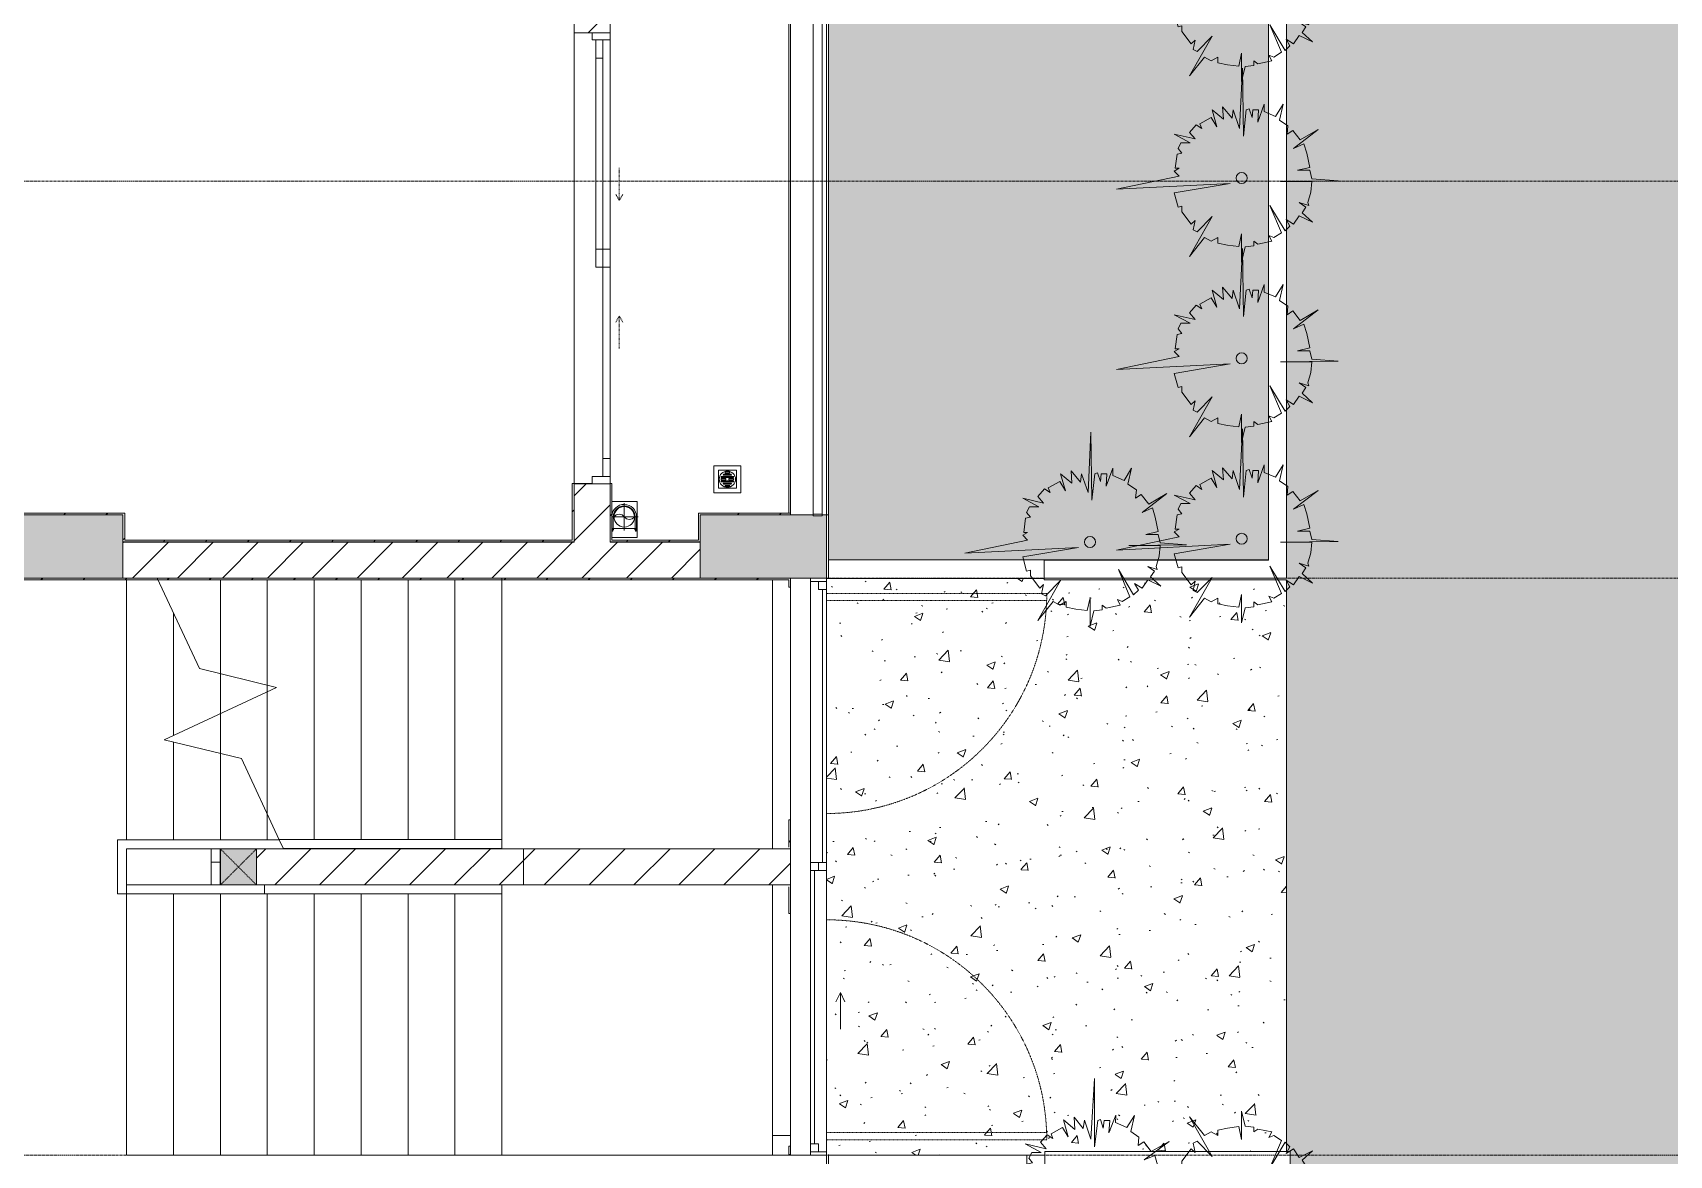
# Model space of a CAD drawing. Header units: millimetres. Extents: x 5359 to 218750, y -16347 to 109893.
# Drawn here: x 122853 to 131923, y 33837 to 40061 of the extents above; entities that cross this region are included whole.
import ezdxf

# ---------------------------------------------------------------- set-up
doc = ezdxf.new("R2010")
doc.units = ezdxf.units.MM
for name, pattern in [('Dash', [6, 3, -3]), ('Grid Line', [22.225, 12.7, -3.175, 3.175, -3.175]), ('IMPORT-CENTER _3_', [10.16, 6.35, -1.27, 1.27, -1.27]), ('NET VAN', [1.06, 0.53, -0.53]), ('Overhead', [3.96875, 2.38125, -1.5875])]:
    doc.linetypes.add(name, pattern=pattern)
for name, color, linetype, lineweight in [('0-1', 7, 'Continuous', 5), ('A-DETL-GENF-2', 9, 'NET VAN', 9), ('A-DOOR', 31, 'Continuous', 9), ('A-DOOR-FRAM', 31, 'Continuous', 9), ('A-DOOR-HDLN', 31, 'Dash', 9), ('A-FLOR', 192, 'Continuous', 9), ('A-FLOR-1', 9, 'Continuous', 9), ('A-FLOR-HRAL', 11, 'Continuous', 9), ('A-FLOR-PATT', 8, 'Continuous', 9), ('A-GLAZ', 151, 'Continuous', 9), ('A-WALL', 113, 'Continuous', 9), ('A-WALL-3', 113, 'Continuous', 18), ('A-WALL-PATT-2', 9, 'Continuous', 9), ('A-WALL-PATT-3', 111, 'Continuous', 9), ('G-IMPT', 8, 'Continuous', 9), ('G-IMPT-1', 8, 'IMPORT-CENTER _3_', 9), ('I-WALL-1', 53, 'Continuous', 18), ('I-WALL-2', 9, 'Continuous', 9), ('I-WALL-3', 2, 'Continuous', 18), ('L-PLNT', 71, 'Continuous', 9), ('M-EQPM', 50, 'Continuous', 9), ('S-BEAM-1', 9, 'Continuous', 9), ('S-COLS', 52, 'Continuous', 9), ('S-COLS-1', 253, 'Continuous', 5), ('S-COLS-2', 53, 'Continuous', 18), ('S-COLS-4', 52, 'Continuous', 18), ('S-COLS-5', 52, 'Dash', 9), ('S-COLS-HDLN', 52, 'Dash', 9), ('S-GRID-1', 1, 'Grid Line', 9), ('S-STRS', 31, 'Continuous', 9), ('S-STRS-MBND', 31, 'Overhead', 9), ('S-STRS-MBND-1', 31, 'Continuous', 9)]:
    doc.layers.add(name, color=color, linetype=linetype, lineweight=lineweight)
pattern_1 = [(45, (0, 0), (-116.67262, 116.67262), [])]
pattern_2 = [(45, (0, 0), (-124.4508, 124.4508), [])]

# ---------------------------------------------------------------- blocks, each defined once
blk = doc.blocks.new('NCV_TKTC_KET CAU_rvt-1-TKCS_MB ĐỊNH VỊ CỔNG-HÀNG RÀO')
at = {"layer": 'S-COLS-1'}
for points in [[(122052.6, 37036.9), (123352.6, 37036.9), (123352.6, 37386.9), (122052.6, 37386.9)], [(127052.6, 37036.9), (127052.6, 37037.4), (127252.6, 37037.4), (127252.6, 37386.9), (127227.6, 37386.9), (127227.6, 37381.9), (127177.6, 37381.9), (127177.6, 37386.9), (126552.6, 37386.9), (126552.6, 37036.9)]]:
    blk.add_hatch(color=256, dxfattribs=at).paths.add_polyline_path(points)
at = {"layer": 'A-FLOR-1'}
blk.add_line((125452.6, 37026.9), (125452.6, 35587.3), dxfattribs=at)
at = {"layer": 'S-BEAM-1'}
for p, q in [((126952.6, 37027.1), (126952.6, 35535.6)), ((127252.6, 33841.9), (127252.6, 37036.9)), ((126952.6, 35335.6), (126952.6, 33946.9)), ((126952.6, 33946.9), (127052.6, 33946.9)), ((126952.6, 33946.9), (126952.6, 33836.9))]:
    blk.add_line(p, q, dxfattribs=at)
at = {"layer": 'S-COLS-2'}
for p, q in [((123352.6, 37386.9), (122052.6, 37386.9)), ((123352.6, 37036.9), (123352.6, 37386.9)), ((127177.6, 37386.9), (126552.6, 37386.9)), ((126552.6, 37386.9), (126552.6, 37036.9)), ((127252.6, 37386.9), (127227.6, 37386.9)), ((127252.6, 37037.4), (127252.6, 37386.9)), ((122052.6, 37036.9), (123352.6, 37036.9)), ((126552.6, 37036.9), (127052.6, 37036.9))]:
    blk.add_line(p, q, dxfattribs=at)
blk = doc.blocks.new('NCV_TKTC_TANG 1_rvt-1-TKCS_MB ĐỊNH VỊ CỔNG-HÀNG RÀO')
at = {"layer": 'A-WALL-PATT-2'}
h = blk.add_hatch(dxfattribs=at)
h.set_pattern_fill('FP_3', color=256, style=0, pattern_type=2)
h.set_pattern_definition(pattern_1)
h.paths.add_polyline_path([(125852.6, 37246.9), (125852.6, 37560.7), (125842.6, 37560.7), (125842.6, 37246.9)])
h.paths.add_polyline_path([(125852.6, 40060.7), (125852.6, 40226.9), (125842.6, 40226.9), (125842.6, 40060.7)])
h = blk.add_hatch(dxfattribs=at)
h.set_pattern_fill('FP_3', color=256, style=0, pattern_type=2)
h.set_pattern_definition(pattern_1)
h.paths.add_polyline_path([(126062.6, 37236.9), (126062.6, 37561.5), (126052.6, 37560.3), (126052.6, 37236.9)])
h.paths.add_polyline_path([(126062.6, 40061.5), (126062.6, 40226.9), (126052.6, 40226.9), (126052.6, 40061.5)])
h = blk.add_hatch(dxfattribs=at)
h.set_pattern_fill('FP_3', color=256, style=0, pattern_type=2)
h.set_pattern_definition(pattern_1)
h.paths.add_polyline_path([(122042.6, 37386.9), (123352.6, 37386.9), (123352.6, 37396.9), (122042.6, 37396.9)])
h = blk.add_hatch(dxfattribs=at)
h.set_pattern_fill('FP_3', color=256, style=0, pattern_type=2)
h.set_pattern_definition(pattern_1)
h.paths.add_polyline_path([(123362.6, 37246.9), (123362.6, 37396.9), (123352.6, 37396.9), (123352.6, 37246.9)])
h = blk.add_hatch(dxfattribs=at)
h.set_pattern_fill('FP_3', color=256, style=0, pattern_type=2)
h.set_pattern_definition(pattern_1)
h.paths.add_polyline_path([(126552.6, 37386.9), (127052.6, 37386.9), (127052.6, 37396.9), (126542.6, 37396.9), (126542.6, 37386.9)])
h = blk.add_hatch(dxfattribs=at)
h.set_pattern_fill('FP_3', color=256, style=0, pattern_type=2)
h.set_pattern_definition(pattern_1)
h.paths.add_polyline_path([(123352.6, 37236.9), (125852.6, 37236.9), (125852.6, 37246.9), (123352.6, 37246.9)])
h = blk.add_hatch(dxfattribs=at)
h.set_pattern_fill('FP_3', color=256, style=0, pattern_type=2)
h.set_pattern_definition(pattern_1)
h.paths.add_polyline_path([(126552.6, 37236.9), (126552.6, 37246.9), (126062.6, 37246.9), (126062.6, 37236.9), (126402.1, 37236.9)])
at = {"layer": 'A-FLOR-1'}
for p, q in [((125852.6, 37560.7), (125852.6, 40060.3)), ((125852.6, 40060.3), (125852.6, 37560.7)), ((126052.6, 38860.3), (126052.6, 40020.3)), ((125852.6, 37560.7), (125952.6, 37560.7))]:
    blk.add_line(p, q, dxfattribs=at)
at = {"layer": 'I-WALL-1'}
for p, q in [((125842.6, 37560.7), (125842.6, 37246.9)), ((125852.6, 37560.7), (125842.6, 37560.7)), ((125852.6, 37246.9), (125852.6, 37560.7)), ((126062.6, 37561.5), (126052.6, 37561.5)), ((126052.6, 37560.3), (126052.6, 37236.9)), ((126062.6, 37246.9), (126062.6, 37561.5)), ((123352.6, 37396.9), (122042.6, 37396.9)), ((122052.6, 37386.9), (123352.6, 37386.9)), ((123362.6, 37396.9), (123352.6, 37396.9)), ((123352.6, 37386.9), (123352.6, 37246.9)), ((123362.6, 37246.9), (123362.6, 37396.9)), ((127052.6, 37396.9), (126542.6, 37396.9)), ((126542.6, 37396.9), (126542.6, 37386.9)), ((126542.6, 37386.9), (126542.6, 37246.9)), ((126552.6, 37386.9), (127052.6, 37386.9)), ((126552.6, 37246.9), (126552.6, 37386.9)), ((127052.6, 37386.9), (127052.6, 37396.9)), ((123352.6, 37246.9), (123352.6, 37236.9)), ((123352.6, 37236.9), (125852.6, 37236.9)), ((125842.6, 37246.9), (123362.6, 37246.9)), ((125852.6, 37236.9), (125852.6, 37246.9)), ((126052.6, 37236.9), (126062.6, 37236.9)), ((126542.6, 37246.9), (126062.6, 37246.9)), ((126062.6, 37236.9), (126552.6, 37236.9)), ((126552.6, 37236.9), (126552.6, 37246.9))]:
    blk.add_line(p, q, dxfattribs=at)
at = {"layer": 'I-WALL-2'}
blk.add_line((127042.6, 37396.9), (127042.6, 40226.9), dxfattribs=at)
blk = doc.blocks.new('FD_01 - FD_01-1200x2200mm-1787918-TKCS_MB ĐỊNH VỊ CỔNG-HÀNG RÀO')
at = {"layer": 'A-DETL-GENF-2'}
for p, q in [((570, -100), (570, -1320)), ((610, -1320), (610, -100)), ((570, -1320), (610, -1320))]:
    blk.add_line(p, q, dxfattribs=at)
blk.add_arc((610, -100), 1220, 180, 268.12111, dxfattribs=at)
blk = doc.blocks.new('FD_01 - FD_01-1200x2200mm-1787917-TKCS_MB ĐỊNH VỊ CỔNG-HÀNG RÀO')
at = {"layer": 'A-DETL-GENF-2'}
for p, q in [((570, 100), (570, 1320)), ((570, 1320), (610, 1320)), ((610, 1320), (610, 100))]:
    blk.add_line(p, q, dxfattribs=at)
blk.add_arc((610, 100), 1220, 91.87889, 180, dxfattribs=at)
blk = doc.blocks.new('Top Rail Type - Top Rail_Internal_-1529146-TKCS_MB ĐỊNH VỊ CỔNG-HÀNG RÀO')
at = {"layer": 'A-FLOR-HRAL'}
for p, q in [((124218.2, 35587.3), (125452.6, 35587.3)), ((125452.6, 35587.3), (125452.6, 35537.3)), ((123842.2, 35462.3), (123842.2, 35535.6)), ((123892.2, 35535.6), (123892.2, 35462.3)), ((125452.6, 35537.3), (124241.5, 35537.3)), ((123842.2, 35411.5), (123842.2, 35462.3)), ((123892.2, 35462.3), (123842.2, 35462.3)), ((123842.2, 35336.9), (123842.2, 35411.5)), ((123892.2, 35462.3), (123892.2, 35411.5)), ((123892.2, 35411.5), (123892.2, 35336.9))]:
    blk.add_line(p, q, dxfattribs=at)
blk = doc.blocks.new('Top Rail Type - Top Rail_Internal_-V79-TKCS_MB ĐỊNH VỊ CỔNG-HÀNG RÀO')
at = {"layer": 'A-FLOR-HRAL'}
for p, q in [((124218.2, 35587.3), (125452.6, 35587.3)), ((125452.6, 35587.3), (125452.6, 35537.3)), ((123842.2, 35462.3), (123842.2, 35535.6)), ((123892.2, 35462.3), (123892.2, 35535.6)), ((124241.5, 35537.3), (125452.6, 35537.3)), ((123842.2, 35336.9), (123842.2, 35462.3)), ((123892.2, 35336.9), (123892.2, 35462.3))]:
    blk.add_line(p, q, dxfattribs=at)
blk = doc.blocks.new('Top Rail Type - Top Rail_Internal_-1529174-TKCS_MB ĐỊNH VỊ CỔNG-HÀNG RÀO')
at = {"layer": 'A-FLOR-HRAL'}
for p, q in [((124136.6, 35286.5), (124136.6, 35336.5)), ((125452.6, 35286.5), (124136.6, 35286.5)), ((125452.6, 35335.6), (125452.6, 35286.5))]:
    blk.add_line(p, q, dxfattribs=at)
blk = doc.blocks.new('Top Rail Type - Top Rail_Internal_-V80-TKCS_MB ĐỊNH VỊ CỔNG-HÀNG RÀO')
at = {"layer": 'A-FLOR-HRAL'}
for p, q in [((123322.2, 35586), (123447.2, 35586)), ((123322.2, 35461), (123322.2, 35586)), ((123447.2, 35586), (124218.8, 35586)), ((124242.1, 35536), (124218.8, 35586)), ((123372.2, 35536), (123447.2, 35536)), ((123372.2, 35461), (123372.2, 35536)), ((123447.2, 35536), (124242.1, 35536)), ((123322.2, 35286.5), (123322.2, 35461)), ((123372.2, 35336.5), (123372.2, 35461)), ((123447.2, 35286.5), (123322.2, 35286.5)), ((123447.2, 35336.5), (123372.2, 35336.5)), ((124136.6, 35336.5), (123447.2, 35336.5)), ((125452.6, 35286.5), (123447.2, 35286.5)), ((125452.6, 35286.5), (125452.6, 35335.6))]:
    blk.add_line(p, q, dxfattribs=at)
blk = doc.blocks.new('TKTC_XREF_251221_MB TANG 1 - TKTC_XREF_260130_MB TANG 1_dwg_THU NUOC - THU NUOC-444531-TKCS_MB TẦNG 1-4202124-TKCS_MB ĐỊNH VỊ CỔNG-HÀNG RÀO')
at = {"layer": 'M-EQPM'}
for p, q in [((-23.3, 10.8), (40.9, 10.8)), ((40.9, 4.8), (-23.3, 4.8)), ((-11, 23.3), (28.5, 23.3)), ((28.5, 17.3), (-11, 17.3)), ((-1.1, 35.6), (18.5, 35.6)), ((18.5, 29.6), (-1.1, 29.6)), ((-23.3, -13.6), (40.9, -13.6)), ((40.9, -19.6), (-23.3, -19.6)), ((-11, -26.1), (28.5, -26.1)), ((28.5, -32.1), (-11, -32.1)), ((-1.1, -38.5), (18.5, -38.5)), ((18.5, -44.5), (-1.1, -44.5))]:
    blk.add_line(p, q, dxfattribs=at)
at = {"layer": 'M-EQPM', "flags": 128}
for points in [[(83.7, -79.4), (83.7, 70.6), (-66.3, 70.6), (-66.3, -79.4)], [(58.7, -54.4), (58.7, 45.6), (-41.3, 45.6), (-41.3, -54.4)]]:
    blk.add_lwpolyline(points, close=True, dxfattribs=at)
for points in [[(-23.3, -1.2), (0.7, -1.2), (0.7, -7.2), (-23.3, -7.2)], [(40.9, -7.2), (16.7, -7.2), (16.7, -1.2), (40.9, -1.2)]]:
    blk.add_lwpolyline(points, dxfattribs=at)
at = {"layer": 'M-EQPM'}
for centre, radius, start, end in [((8.7, -4.4), 45, 360, 180), ((8.7, -4.4), 45, 360, 180), ((-23.3, 7.8), 3, 90, 270), ((-11, 20.3), 3, 90, 270), ((-1.1, 32.6), 3, 90, 270), ((18.5, 32.6), 3, 270, 90), ((28.5, 20.3), 3, 270, 90), ((40.9, 7.8), 3, 270, 90), ((8.7, -4.4), 45, 180, 360), ((8.7, -4.4), 45, 180, 360), ((-23.3, -4.2), 3, 90, 270), ((-23.3, -16.6), 3, 90, 270), ((-11, -29.1), 3, 90, 270), ((-1.1, -41.5), 3, 90, 270), ((18.5, -41.5), 3, 270, 90), ((28.5, -29.1), 3, 270, 90), ((40.9, -4.2), 3, 270, 90), ((40.9, -16.6), 3, 270, 90)]:
    blk.add_arc(centre, radius, start, end, dxfattribs=at)
blk = doc.blocks.new('TKTC_XREF_251221_MB TANG 1 - TKTC_XREF_260130_MB TANG 1_dwg_CUM U_DN100-V124-TKCS_MB ĐỊNH VỊ CỔNG-HÀNG RÀO')
at = {"layer": 'G-IMPT'}
blk.add_hatch(color=256, dxfattribs=at).paths.add_polyline_path([(0, 61), (15.8, 58.9), (30.5, 52.8), (43.1, 43.1), (52.8, 30.5), (58.9, 15.8), (61, 0), (58.9, -15.8), (52.8, -30.5), (43.1, -43.1), (26.8, -54.4), (15.8, -58.9), (0, -61), (0, -57), (14.8, -55.1), (28.5, -49.4), (40.3, -40.3), (49.4, -28.5), (55.1, -14.8), (57, 0), (55.1, 14.8), (49.4, 28.5), (40.3, 40.3), (26.8, 50.1), (14.8, 55.1), (0, 57)])
for p, q in [((-79.1, 66.6), (-79.1, 63.4)), ((-76.6, 66.6), (-76.6, 63.4)), ((-74.6, 66.6), (-74.6, 63.4)), ((-72.7, 69.3), (-72.7, 60.7)), ((-66.9, 67.9), (-71.7, 67.9)), ((-66.9, 62.1), (-71.7, 62.1)), ((-65, 69), (0, 69)), ((-79.1, -63.4), (-79.1, -66.6)), ((-76.6, -63.4), (-76.6, -66.6)), ((-74.6, -63.4), (-74.6, -66.6)), ((-72.7, -60.7), (-72.7, -68.1)), ((-66.9, -62.1), (-71.7, -62.1)), ((-66.9, -67.9), (-71.7, -67.9))]:
    blk.add_line(p, q, dxfattribs=at)
at = {"layer": 'G-IMPT', "flags": 128}
for points in [[(-72.7, 67.6), (-78.1, 67.6), (-78.1, 62.4), (-72.7, 62.4)], [(-71.7, 59.2), (-66.9, 59.2), (-66.9, 70.8), (-71.7, 70.8)], [(-66.9, 70.8), (-66.9, 72.7), (-65, 72.7), (-65, 57.3), (-66.9, 57.3), (-66.9, 59.2)], [(-65, 61), (0, 61), (0, 57)], [(-72.7, -62.4), (-78.1, -62.4), (-78.1, -67.6), (-72.7, -67.6)], [(-66.9, -68.1), (-66.9, -59.2), (-71.7, -59.2)], [(-66.9, -59.2), (-66.9, -57.3), (-65, -57.3), (-65, -68.1)], [(-65, -61), (0, -61), (0, -57)]]:
    blk.add_lwpolyline(points, dxfattribs=at)
at = {"layer": 'G-IMPT'}
for centre, radius, start, end in [((-78.1, 66.6), 0.96, 90, 180), ((-78.1, 63.4), 0.96, 180, 270), ((-71.1, 69.3), 1.56, 112.61986, 247.38014), ((-67.9, 65), 4.8, 143.1301, 216.8699), ((-71.1, 60.7), 1.56, 112.61986, 247.38014), ((0, 0), 69, 272.38806, 90), ((0, 0), 61, 270, 90), ((0, 0), 57, 270, 90), ((-78.1, -63.4), 0.96, 90, 180), ((-78.1, -66.6), 0.96, 180, 270), ((-71.1, -60.7), 1.56, 112.61986, 247.38014), ((-67.9, -65), 4.8, 143.1301, 216.8699)]:
    blk.add_arc(centre, radius, start, end, dxfattribs=at)
blk = doc.blocks.new('TKTC_XREF_251221_MB TANG 1 - TKTC_XREF_260130_MB TANG 1_dwg_$cc-V125-TKCS_MB ĐỊNH VỊ CỔNG-HÀNG RÀO')
at = {"layer": 'G-IMPT'}
blk.add_circle((0, 0), 0.5, dxfattribs=at)
for centre, radius, start, end in [((0, 0), 0.5, 90, 270), ((0.188, 0.25), 0.313, 126.8699, 233.1301), ((-0.188, -0.25), 0.313, 306.8699, 53.1301)]:
    blk.add_arc(centre, radius, start, end, dxfattribs=at)
at = {"layer": 'G-IMPT-1'}
for p, q in [((-0.673, 0), (0.673, 0)), ((0, -0.673), (0, 0.605))]:
    blk.add_line(p, q, dxfattribs=at)
blk = doc.blocks.new('TKTC_XREF_251221_MB TANG 1 - TKTC_XREF_260130_MB TANG 1_dwg-4202109-TKCS_MB ĐỊNH VỊ CỔNG-HÀNG RÀO')
at = {"layer": 'G-IMPT'}
blk.add_line((-77089.1, -364034.9), (-76948.7, -364034.9), dxfattribs=at)
at = {"layer": 'G-IMPT', "flags": 128}
for points in [[(-76948.7, -364034.9), (-76948.7, -363885.2), (-77089.1, -363885.2)], [(-77089.1, -364035), (-76948.5, -364035), (-76948.8, -364084.8), (-77089.6, -364084.8)]]:
    blk.add_lwpolyline(points, dxfattribs=at)
at = {"extrusion": (0, 0, -1), "zscale": -1}
blk.add_blockref('TKTC_XREF_251221_MB TANG 1 - TKTC_XREF_260130_MB TANG 1_dwg_THU NUOC - THU NUOC-444531-TKCS_MB TẦNG 1-4202124-TKCS_MB ĐỊNH VỊ CỔNG-HÀNG RÀO', (76440.4, -363757), dxfattribs=at)
at = {"extrusion": (0, 0, -1)}
for name, p, xscale, yscale, zscale, rotation in [('TKTC_XREF_251221_MB TANG 1 - TKTC_XREF_260130_MB TANG 1_dwg_$cc-V125-TKCS_MB ĐỊNH VỊ CỔNG-HÀNG RÀO', (77020.3, -363970), 113.7150000000073, 113.7150000000073, -113.7150000000073, 269.9990086637467), ('TKTC_XREF_251221_MB TANG 1 - TKTC_XREF_260130_MB TANG 1_dwg_CUM U_DN100-V124-TKCS_MB ĐỊNH VỊ CỔNG-HÀNG RÀO', (77021.1, -363970), 0.9975000000000006, 0.9975000000000006, -0.9975000000000006, 90.00099133829468)]:
    blk.add_blockref(name, p, dxfattribs=dict(at, xscale=xscale, yscale=yscale, zscale=zscale, rotation=rotation))
blk = doc.blocks.new('TKTC_XREF_251221_MB TANG 1 - TKTC_XREF_251221_MB TANG 1-2038492-TKCS_MB ĐỊNH VỊ CỔNG-HÀNG RÀO')
blk.add_blockref('TKTC_XREF_251221_MB TANG 1 - TKTC_XREF_260130_MB TANG 1_dwg-4202109-TKCS_MB ĐỊNH VỊ CỔNG-HÀNG RÀO', (169499.1, 384109.7))
blk = doc.blocks.new('CAY MAI VAN PHUC - CAY DUC SOC_dwg-2256080-TKCS_MB ĐỊNH VỊ CỔNG-HÀNG RÀO')
at = {"layer": 'G-IMPT', "flags": 128}
blk.add_lwpolyline([(33, 479), (13, 293), (6, 772), (-14, 347), (-60, 479), (-67, 420), (-133, 499), (-127, 413), (-207, 479), (-173, 360), (-213, 426), (-293, 380), (-280, 347), (-320, 373), (-366, 320), (-326, 274), (-473, 307), (-360, 247), (-426, 247), (-446, 207), (-419, 174), (-453, 167), (-466, 68), (-439, 68), (-473, 48), (-439, 14), (-878, -79), (-80, -39), (-473, -105), (-446, -205), (-419, -198), (-419, -238), (-353, -324), (-326, -298), (-340, -364), (-313, -378), (-207, -271), (-366, -550), (-260, -418), (-213, -444), (-167, -418), (-167, -457), (-100, -471), (-20, -481), (0, -391), (0, -590), (26, -484), (86, -477), (86, -444), (113, -464), (212, -444), (192, -404), (226, -418), (279, -384), (199, -192), (305, -371), (339, -338), (312, -291), (365, -324), (405, -265), (498, -311), (425, -245), (452, -205), (405, -172), (472, -192), (465, -172), (485, -99), (492, -25), (272, -25), (678, -19), (492, -6), (478, 54), (392, 54), (478, 74), (458, 174), (438, 240), (365, 207), (538, 340), (412, 267), (359, 333), (319, 307), (325, 367), (266, 406), (292, 519), (239, 433), (159, 466), (159, 519), (113, 393), (119, 479), (79, 479), (73, 426), (53, 486)], close=True, dxfattribs=at)
at = {"layer": 'G-IMPT'}
blk.add_circle((0, 0), 38.6, dxfattribs=at)
blk = doc.blocks.new('CAY MAI VAN PHUC - CAY BONG TRANG-2256081-TKCS_MB ĐỊNH VỊ CỔNG-HÀNG RÀO')
at = {"xscale": 0.7894736842105263, "yscale": 0.7894736842105263, "zscale": 0.7894736842105263}
blk.add_blockref('CAY MAI VAN PHUC - CAY DUC SOC_dwg-2256080-TKCS_MB ĐỊNH VỊ CỔNG-HÀNG RÀO', (0, 0), dxfattribs=at)
blk = doc.blocks.new('CAY MAI VAN PHUC - CAY BONG TRANG-2256527-TKCS_MB ĐỊNH VỊ CỔNG-HÀNG RÀO')
at = {"extrusion": (0, 0, -1), "xscale": 0.7894736842105263, "yscale": 0.7894736842105263, "zscale": -0.7894736842105263, "rotation": 180}
blk.add_blockref('CAY MAI VAN PHUC - CAY DUC SOC_dwg-2256080-TKCS_MB ĐỊNH VỊ CỔNG-HÀNG RÀO', (0, 0), dxfattribs=at)
blk = doc.blocks.new('G1_SOF - BO TRU - 200x200-3051103-TKCS_MB ĐỊNH VỊ CỔNG-HÀNG RÀO')
at = {"layer": 'S-COLS-HDLN'}
for p, q in [((-100, -100), (100, 100)), ((100, -100), (-100, 100))]:
    blk.add_line(p, q, dxfattribs=at)
blk = doc.blocks.new('Railing - 50 x 10mm-1251311-TKCS_MB ĐỊNH VỊ CỔNG-HÀNG RÀO')
at = {"layer": 'A-FLOR-HRAL'}
for p, q in [((25, 5), (-25, 5)), ((-25, 5), (-25, -5)), ((25, -5), (25, 5)), ((-25, -5), (25, -5))]:
    blk.add_line(p, q, dxfattribs=at)
blk = doc.blocks.new('Railing - Railing-3224971-TKCS_MB ĐỊNH VỊ CỔNG-HÀNG RÀO')
at = {"layer": 'A-FLOR-HRAL'}
for p, q in [((127177.6, 40236.9), (127177.6, 37391.9)), ((127227.6, 37391.9), (127227.6, 40236.9))]:
    blk.add_line(p, q, dxfattribs=at)
at = {"extrusion": (0, 0, -1), "zscale": -1}
for p in [(-127202.6, 40248.7), (-127202.6, 37386.9)]:
    blk.add_blockref('Railing - 50 x 10mm-1251311-TKCS_MB ĐỊNH VỊ CỔNG-HÀNG RÀO', p, dxfattribs=at)
blk = doc.blocks.new('DEG_02-DEG_03 - DEG_02-2500x2400mm-CỬA ĐI 02 CÁNH TRƯỢT-841416-TKCS_MB ĐỊNH VỊ CỔNG-HÀNG RÀO')
at = {"layer": 'A-DOOR'}
for p, q in [((-1210, -100), (-1210, -60)), ((-1210, -60), (-1110, -60)), ((-1110, -60), (-1110, -100)), ((-50, -60), (-1110, -60)), ((-50, -60), (-50, -20)), ((-50, -20), (50, -20)), ((50, -60), (-50, -60)), ((-50, -100), (-50, -60)), ((-50, -60), (50, -60)), ((50, -20), (50, -60)), ((1110, -20), (50, -20)), ((50, -60), (1110, -60)), ((50, -60), (50, -100)), ((1110, -60), (1110, -20)), ((1110, -20), (1210, -20)), ((1210, -60), (1110, -60)), ((1210, -20), (1210, -60)), ((-1110, -100), (-1210, -100)), ((-1110, -100), (-50, -100)), ((50, -100), (-50, -100))]:
    blk.add_line(p, q, dxfattribs=at)
at = {"layer": 'A-DOOR-FRAM'}
for p, q in [((-1250, 0), (-1210, 0)), ((-1250, -100), (-1250, 0)), ((-1210, 0), (-1210, -100)), ((1210, -100), (1210, 0)), ((1210, 0), (1250, 0)), ((1250, 0), (1250, -100)), ((-1210, -100), (-1250, -100)), ((1250, -100), (1210, -100))]:
    blk.add_line(p, q, dxfattribs=at)
at = {"layer": 'A-DOOR-HDLN'}
for p, q in [((-500.4, -151.1), (-320.4, -151.1)), ((-320.4, -151.1), (-355, -131.1)), ((-320.4, -151.1), (-355, -171.1)), ((320.4, -151.1), (355, -131.1)), ((320.4, -151.1), (355, -171.1)), ((500.4, -151.1), (320.4, -151.1))]:
    blk.add_line(p, q, dxfattribs=at)
blk = doc.blocks.new('1_FAMILY RVT - W01-WxH 1000x3200-3536800-TKCS_MB ĐỊNH VỊ CỔNG-HÀNG RÀO')
at = {"layer": 'A-GLAZ'}
for p, q in [((698.4, 172.39), (749.2, 197.79)), ((-1600, 96.19), (-1600, -103.81)), ((1600, 96.19), (-1600, 96.19)), ((-1600, 96.19), (-1536.5, 96.19)), ((-1580.95, 96.19), (-1580.95, 7.29)), ((-1536.5, 96.19), (-22.225, 96.19)), ((-1536.5, 96.19), (-1536.5, 51.74)), ((-22.225, 7.29), (-22.225, 96.19)), ((-22.225, 96.19), (22.225, 96.19)), ((22.225, 96.19), (1580.95, 96.19)), ((22.225, 96.19), (22.225, 7.29)), ((698.4, 172.39), (749.2, 146.99)), ((698.4, 172.39), (901.6, 172.39)), ((1580.95, 96.19), (1600, 96.19)), ((1580.95, 96.19), (1580.95, 7.29)), ((1600, -103.81), (1600, 96.19)), ((-1600, 7.29), (-1580.95, 7.29)), ((-1536.5, 51.74), (-1580.95, 51.74)), ((-1580.95, 7.29), (-22.225, 7.29)), ((-1536.5, 73.965), (-22.225, 73.965)), ((22.225, 51.74), (-22.225, 51.74)), ((-22.225, 7.29), (22.225, 7.29)), ((22.225, 29.515), (1536.5, 29.515)), ((22.225, 7.29), (1536.5, 7.29)), ((1536.5, 51.74), (1536.5, 7.29)), ((1580.95, 51.74), (1536.5, 51.74)), ((1536.5, 7.29), (1600, 7.29)), ((-1600, -103.81), (1600, -103.81))]:
    blk.add_line(p, q, dxfattribs=at)

msp = doc.modelspace()

# ---------------------------------------------------------------- hatches: boundary and pattern name
at = {"layer": 'A-FLOR-PATT'}
h = msp.add_hatch(dxfattribs=at)
h.set_pattern_fill('FP_14', color=256, style=0, pattern_type=2)
h.set_pattern_definition([(0, (167.64, 11.2), (558.8, 558.8), [83.82, -16.764, 22.352, -16.764, -419.1]), (0, (167.64, 11.2), (558.8, 558.8), [-139.7, 83.82, -335.28]), (0, (139.7, 27.94), (558.8, 558.8), [55.88, -41.91, 83.82, -41.91, -335.28]), (0, (139.7, 27.94), (558.8, 558.8), [-223.52, 55.88, -279.4]), (0, (335.3, 251.46), (558.8, 558.8), [69.85, -27.94, 69.85, -391.16]), (0, (55.9, 363.2), (558.8, 558.8), [27.94, -55.88, 27.94, -447.04]), (90, (111.76, 363.2), (-558.8, 558.8), [50.292, -508.508]), (90, (279.4, 27.94), (-558.8, 558.8), [55.88, -502.92]), (90, (419.1, 251.46), (-558.8, 558.8), [55.88, -502.92]), (45, (352.04, 22.35), (0, 558.7996), [55.88, -734.383]), (135, (206.76, 22.35), (-558.7996, 0), [55.88, -734.383]), (63.435, (335.28, 25.15), (-0.0005, 558.8001), [55.88, -1193.635]), (75.964, (307.34, 27.94), (-0.00237, 558.80038), [55.88, -2248.111]), (75.964, (447.04, 251.46), (-0.00237, 558.80038), [44.704, -2259.287]), (75.964, (122.94, 363.22), (-0.00237, 558.80038), [39.116, -2264.875]), (104.036, (251.46, 27.94), (0.00237, 558.80038), [55.88, -2248.111]), (104.036, (391.16, 251.46), (0.00237, 558.80038), [44.704, -2259.287]), (104.036, (100.58, 363.22), (0.00237, 558.80038), [39.116, -2264.875]), (116.565, (223.52, 25.15), (0.0005, 558.8001), [55.88, -1193.634])])
h.paths.add_polyline_path([(128801.6, 17346.9), (128913.1, 17354.5), (129012.7, 17373), (129095.6, 17396.9), (129203.1, 17443.5), (129291.6, 17495), (129356.5, 17541.1), (129431, 17607.6), (129497.5, 17682), (129555.2, 17763.4), (129603.5, 17850.8), (129641.7, 17943), (129669.3, 18038.9), (129686.7, 18149), (129691.6, 18236.9), (129691.6, 33727.4), (128462.6, 33727.4), (128462.6, 33737.4), (127262.6, 33737.4), (127262.6, 27336.9), (127252.6, 27336.9), (127252.6, 25721.9), (127262.6, 25721.9), (127262.6, 19136.9), (127252.6, 19136.9), (127252.6, 17346.9), (127279.7, 17346.9)])
h.paths.add_polyline_path([(128823, 37137.4), (129701.6, 37137.4), (129701.6, 40386.3), (129693.8, 40471.7), (129671.1, 40555.4), (129647.1, 40613.3), (129606.1, 40680.2), (129555.2, 40739.9), (129495.5, 40790.8), (129428.2, 40832), (129356.1, 40861.9), (129279.8, 40880.2), (129201.6, 40886.3), (128501.6, 40886.3), (128501.6, 61586.3), (129201.6, 61586.3), (129287, 61594.2), (129370.7, 61616.8), (129428.6, 61640.8), (129495.5, 61681.8), (129555.2, 61732.8), (129606.1, 61792.4), (129647.1, 61859.3), (129677.2, 61931.8), (129695.5, 62008.1), (129701.6, 62086.3), (129700.3, 74387.8), (129695.3, 74585.1), (129676.5, 74832.7), (129645.1, 75078.9), (129601.3, 75323.3), (129545.2, 75565.1), (129476.9, 75803.8), (129396.6, 76038.7), (129304.5, 76269.3), (129200.9, 76494.9), (129085.9, 76714.9), (128959, 76930.4), (128817.7, 77143.9), (128666.7, 77348.2), (128506.4, 77543.2), (128337.2, 77728.8), (128159.4, 77904.8), (127973.6, 78071), (127780.1, 78227), (127579.5, 78372.8), (127372.1, 78507.9), (127154.9, 78634.2), (126917.8, 78755.4), (126691.3, 78856.9), (126486.1, 78937.9), (126253.1, 79016.6), (126016.5, 79083.6), (125777.1, 79138.6), (125535.3, 79181.5), (125291.7, 79212.2), (125047, 79230.7), (124801.6, 79236.9), (118352.6, 79236.9), (118352.6, 78649), (118662.6, 78649), (118662.6, 78639), (118652.6, 78636.9), (118652.6, 78246.9), (122742.5, 78246.9), (122742.5, 79046.9), (125162.5, 79046.9), (125162.5, 79036.9), (125152.5, 79036.9), (125152.5, 78236.9), (125162.5, 78236.9), (125162.9, 78246.9), (127252.6, 78246.9), (127252.6, 76536.9), (127262.6, 76536.9), (127262.6, 69762.3), (127252.6, 69761.9), (127252.6, 68146.9), (127262.1, 68146.9), (127262.6, 61561.9), (127252.6, 61561.9), (127252.6, 59936.9), (127262.6, 59936.9), (127262.6, 53361.9), (127252.6, 53361.9), (127252.6, 51736.9), (127262.6, 51736.9), (127262.6, 45161.9), (127252.6, 45161.9), (127252.6, 43546.9), (127262.6, 43546.9), (127262.6, 37137.4)])
h.paths.add_polyline_path([(127252.6, 40437.4), (127252.6, 40437.4), (127252.6, 40586.9)])
h.paths.add_polyline_path([(109456, 78246.9), (114542.6, 78246.9), (114542.6, 78649), (114852.6, 78649), (114852.6, 79318.2), (100352.6, 79318.2), (100172.4, 79311.5), (99993.1, 79291.8), (99836.3, 79264.3), (99668, 79222.6), (99503.1, 79169.4), (99342.2, 79104.8), (99167.4, 79018.6), (99035.8, 78943.1), (98891.7, 78846.8), (98754.7, 78740.6), (98625.3, 78625.3), (98504.2, 78501.2), (98392, 78369), (98301.8, 78246.9), (108437.5, 78246.9)])
h = msp.add_hatch(dxfattribs=at)
h.set_pattern_fill('FP_18', color=256, style=0, pattern_type=2)
h.set_pattern_definition([(50.045, (457.64, 0), (480.2038, -42.077), [50.259, -552.85]), (354.992, (457.64, 0), (-92.893, 504.3906), [40.17, -441.873]), (100.435, (497.66, -3.5), (387.3114, 462.309), [42.739, -470.133]), (46.23, (457.64, 134.1), (714.516, -110.9856), [75.381, -829.188]), (96.625, (517.2, 124.86), (625.756, 653.2026), [64.111, -705.222]), (351.17, (457.64, 134.1), (625.758, 653.2008), [60.257, -662.827]), (21.03, (524.6, 100.6), (399.6254, -269.9836), [50.223, -552.448]), (325.958, (524.6, 100.6), (162.8971, 486.2573), [40.19, -442.087]), (71.479, (557.9, 78.1), (562.526, 216.278), [42.735, -470.082]), (37.544, (457.64, 0), (8.14131, 223.22523), [7.369, -429.4, 7.369, -441.458, -443.803]), (37.544, (457.64, 0), (8.14131, 223.22523), [-885.596, 7.369, -436.434]), (7.512, (457.64, 0), (176.12346, 264.47717), [7.365, -248.39, 7.365, -419.116, -169.053]), (7.512, (457.64, 0), (176.12346, 264.47717), [-682.236, 7.365, -161.688]), (327.459, (308.34, 0), (357.39266, -15.12275), [7.368, -160.083, 7.368, -515.079, -693.247]), (327.459, (308.34, 0), (357.39266, -15.12275), [-689.898, 7.368, -685.879]), (317.455, (241.4, 0), (390.44126, 67.1285), [7.37, -210.374, 7.37, -339.681, -492.437]), (317.455, (241.4, 0), (390.44126, 67.1285), [-564.795, 7.37, -485.067])])
h.paths.add_polyline_path([(133781.5, 14819.6), (133781.5, 40386.3), (133787.8, 40474.6), (133801.5, 40537.5), (133801.5, 61935.2), (133787.8, 61998.1), (133781.5, 62086.3), (133781.5, 77694.8), (129809.2, 74434.5), (129811.6, 74336.9), (129801.6, 74336.9), (129801.6, 62086.3), (129811.6, 62086.3), (129801.6, 61914.5), (129801.6, 40490.6), (129805.5, 40471.7), (129811.6, 40386.3), (129801.6, 40386.3), (129801.6, 33857.4), (129821.6, 33857.4), (129821.6, 18219.8), (133673.4, 14912.4)])
h = msp.add_hatch(dxfattribs=at)
h.set_pattern_fill('FP_6', color=256, style=0, pattern_type=2)
h.set_pattern_definition([(50, (0, 0), (480.9661, -42.0786), [50.292, -553.212]), (355, (0, 0), (-93.0416, 504.3895), [40.234, -442.57]), (100.451, (40.1, -3.5), (387.9285, 462.3076), [42.742, -470.158]), (46.184, (0, 134.1), (715.649, -110.993), [75.438, -829.818]), (96.636, (59.64, 124.86), (626.7424, 653.2084), [64.112, -705.237]), (351.184, (0, 134.1), (626.7496, 653.2024), [60.35, -663.854]), (21, (67.06, 100.6), (400.2623, -269.9797), [50.292, -553.212]), (326, (67.06, 100.6), (163.1568, 486.2564), [40.234, -442.57]), (71.451, (100.4, 78.1), (563.4211, 216.2719), [42.742, -470.158]), (37.5, (0, 0), (8.15385, 223.22557), [7.376, -429.829, 7.376, -441.899, -444.246]), (37.5, (0, 0), (8.15385, 223.22557), [-886.48, 7.376, -436.87]), (7.5, (0, 0), (176.404, 264.47698), [7.376, -248.778, 7.376, -419.771, -169.316]), (7.5, (0, 0), (176.404, 264.47698), [-683.301, 7.376, -161.94]), (327.5, (-149.53, 0), (357.96023, -15.12452), [7.376, -160.264, 7.376, -515.661, -694.03]), (327.5, (-149.53, 0), (357.96023, -15.12452), [-690.677, 7.376, -686.653]), (317.5, (-216.6, 0), (391.06155, 67.1262), [7.376, -210.556, 7.376, -339.974, -492.862]), (317.5, (-216.6, 0), (391.06155, 67.1262), [-565.282, 7.376, -485.485])])
h.paths.add_polyline_path([(128361.6, 33837.4), (128361.6, 33837.4), (128462.6, 33837.4), (128462.6, 33857.4), (129801.5, 33857.4), (129801.5, 37026.9), (128457.6, 37026.9), (128457.6, 37035.3), (127252.6, 37035.3), (127252.6, 33841.9), (127262.6, 33841.9), (127262.6, 33837.4), (127612.5, 33837.4)])
at = {"layer": 'A-WALL-PATT-3'}
h = msp.add_hatch(dxfattribs=at)
h.set_pattern_fill('FP_1', color=256, style=0, pattern_type=2)
h.set_pattern_definition(pattern_2)
h.paths.add_polyline_path([(125852.6, 37237.4), (126052.6, 37237.4), (126052.6, 37560.3), (125852.6, 37560.3), (125852.6, 37403.4)])
h.paths.add_polyline_path([(126052.6, 40060.3), (126052.6, 40236.9), (125852.6, 40236.9), (125852.6, 40060.3), (125952.6, 40060.3)])
h = msp.add_hatch(dxfattribs=at)
h.set_pattern_fill('FP_1', color=256, style=0, pattern_type=2)
h.set_pattern_definition(pattern_2)
h.paths.add_polyline_path([(125796.9, 37037.4), (126552.6, 37037.4), (126552.6, 37237.4), (123352.6, 37237.4), (123352.6, 37037.4), (125191.7, 37037.4)])
h = msp.add_hatch(dxfattribs=at)
h.set_pattern_fill('FP_32', color=256, style=0, pattern_type=2)
h.set_pattern_definition(pattern_1)
h.paths.add_polyline_path([(125191.7, 37026.9), (127052.6, 37026.9), (127052.6, 37036.9), (121907.6, 37036.9), (121907.6, 37026.9), (123981.2, 37026.9)])
h = msp.add_hatch(dxfattribs=at)
h.set_pattern_fill('FP_32', color=256, style=0, pattern_type=2)
h.set_pattern_definition(pattern_1)
h.paths.add_polyline_path([(127052.6, 35535.6), (127052.6, 35696.9), (127042.6, 35696.9), (127042.6, 35535.6)])
h.paths.add_polyline_path([(127052.6, 36986.9), (127052.6, 37026.9), (127042.6, 37026.9), (127042.6, 36986.9)])
h = msp.add_hatch(dxfattribs=at)
h.set_pattern_fill('FP_1', color=256, style=0, pattern_type=2)
h.set_pattern_definition(pattern_2)
h.paths.add_polyline_path([(124152.6, 35335.6), (127052.6, 35335.6), (127052.6, 35535.6), (124092.6, 35535.6), (124092.6, 35336.5), (124136.2, 35335.6)])
at = {"layer": 'S-COLS-1'}
msp.add_hatch(color=256, dxfattribs=at).paths.add_polyline_path([(123892.6, 35336.5), (124092.6, 35336.5), (124092.6, 35535.6), (123892.6, 35535.6)])

# ---------------------------------------------------------------- linework, layer by layer
at = {"layer": 'A-FLOR'}
for p, q in [((127262.6, 37137.4), (129701.6, 37137.4)), ((128457.6, 37035.3), (127252.6, 37035.3)), ((129801.5, 33857.4), (129801.5, 37026.9)), ((129801.6, 33857.4), (129801.6, 37026.9)), ((127262.4, 33837.4), (128361.6, 33837.4)), ((129821.6, 33857.4), (128462.6, 33857.4)), ((128462.6, 33857.4), (128462.6, 33727.4)), ((129821.6, 18236.9), (129821.6, 33857.4))]:
    msp.add_line(p, q, dxfattribs=at)
at = {"layer": 'A-WALL'}
for p, q in [((129701.6, 37136.9), (129701.6, 40386.3)), ((129801.6, 40386.3), (129801.6, 37036.9)), ((127052.6, 37396.9), (127052.6, 40236.9)), ((127252.6, 37386.9), (127252.6, 40236.5)), ((127262.6, 40236.5), (127262.6, 37386.9)), ((125852.6, 37560.7), (125852.6, 40060.3)), ((126052.6, 40020.3), (126052.6, 38860.3)), ((128457.6, 37136.9), (129701.6, 37136.9)), ((128457.6, 37136.9), (128457.6, 37026.9)), ((129801.6, 37036.9), (128457.6, 37036.9)), ((129801.6, 37026.9), (128457.6, 37026.9)), ((124092.6, 35535.6), (124092.6, 35336.5)), ((128361.6, 33837.4), (128462.6, 33837.4)), ((128361.6, 33737.4), (128361.6, 33837.4))]:
    msp.add_line(p, q, dxfattribs=at)
at = {"layer": 'A-WALL-3'}
for p, q in [((125852.6, 40236.9), (125852.6, 40060.3)), ((126052.6, 40060.3), (126052.6, 40236.9)), ((125852.6, 40060.3), (125952.6, 40060.3)), ((125952.6, 37560.3), (125852.6, 37560.3)), ((125852.6, 37560.3), (125852.6, 37237.4)), ((126052.6, 37237.4), (126052.6, 37560.3)), ((127262.6, 37386.9), (127252.6, 37386.9)), ((127252.6, 37386.9), (127252.6, 37037.4)), ((127262.6, 37037.4), (127262.6, 37386.9)), ((125852.6, 37237.4), (123352.6, 37237.4)), ((123352.6, 37237.4), (123352.6, 37037.4)), ((126552.6, 37237.4), (126052.6, 37237.4)), ((126552.6, 37037.4), (126552.6, 37237.4)), ((123352.6, 37037.4), (126552.6, 37037.4)), ((127252.6, 37037.4), (127262.6, 37037.4)), ((124152.6, 35535.6), (124092.6, 35535.6)), ((127052.6, 35535.6), (124242.3, 35535.6)), ((124136.2, 35335.6), (127052.6, 35335.6)), ((127252.6, 33837.4), (127252.6, 33486.9)), ((127262.6, 33486.9), (127262.6, 33841.9))]:
    msp.add_line(p, q, dxfattribs=at)
at = {"layer": 'I-WALL-3'}
for p, q in [((127052.6, 37036.9), (121907.6, 37036.9)), ((121907.6, 37026.9), (127042.6, 37026.9)), ((127042.6, 37026.9), (127042.6, 36986.9)), ((127042.6, 36986.9), (127052.6, 36986.9)), ((127042.6, 35696.9), (127042.6, 35545.6)), ((127052.6, 35696.9), (127042.6, 35696.9)), ((127042.6, 35325.6), (127042.6, 35177.4)), ((127042.6, 35177.4), (127052.6, 35177.4)), ((127042.6, 33887.4), (127042.6, 33841.9)), ((127052.6, 33887.4), (127042.6, 33887.4)), ((127042.6, 33841.9), (127052.6, 33841.9))]:
    msp.add_line(p, q, dxfattribs=at)
at = {"layer": 'S-COLS'}
msp.add_line((124092.6, 35336.5), (124092.6, 35535.6), dxfattribs=at)
at = {"layer": 'S-COLS-4'}
for p, q in [((124092.6, 35535.6), (123892.6, 35535.6)), ((123892.6, 35535.6), (123892.6, 35336.5))]:
    msp.add_line(p, q, dxfattribs=at)
at = {"layer": 'S-GRID-1'}
for p, q in [((127252.6, 13102.5), (127252.6, 80482.7)), ((135474.6, 39236.9), (24837.1, 39236.9)), ((135474.6, 37036.9), (24837.1, 37036.9)), ((132680.6, 33836.9), (27631.1, 33836.9))]:
    msp.add_line(p, q, dxfattribs=at)
at = {"layer": 'S-STRS'}
for p, q in [((123372.6, 37026.9), (123372.6, 35586)), ((123892.6, 37026.9), (123892.6, 36506.6)), ((124152.6, 37026.9), (124152.6, 36443.4)), ((124412.6, 37026.9), (124412.6, 35587.3)), ((124672.6, 37026.9), (124672.6, 35587.3)), ((124932.6, 37026.9), (124932.6, 35587.3)), ((125192.6, 37026.9), (125192.6, 35587.3)), ((125452.6, 37026.9), (125452.6, 35587.3)), ((123632.6, 36843.2), (123632.6, 36164.3)), ((123892.6, 36506.6), (123892.6, 36285.6)), ((124152.6, 36443.4), (124152.6, 36406.8)), ((124152.6, 36406.8), (124152.6, 35728)), ((123892.6, 36285.6), (123892.6, 36064.6)), ((123632.6, 36127.8), (123632.6, 35586)), ((123892.6, 36064.6), (123892.6, 35586)), ((124152.6, 35728), (124152.6, 35586)), ((123372.6, 35336.9), (123372.6, 35535.6)), ((123372.6, 35535.6), (123632.6, 35535.6)), ((123632.6, 35535.6), (123892.6, 35535.6)), ((124152.6, 35535.6), (124242.3, 35535.6)), ((124241.7, 35536.9), (124412.6, 35536.9)), ((124412.6, 35536.9), (124672.6, 35536.9)), ((124672.6, 35536.9), (124932.6, 35536.9)), ((124932.6, 35536.9), (125192.6, 35536.9)), ((125192.6, 35536.9), (125452.6, 35536.9)), ((123632.6, 35336.9), (123372.6, 35336.9)), ((123372.6, 33836.9), (123372.6, 35286.5)), ((123892.6, 35336.9), (123632.6, 35336.9)), ((123632.6, 33836.9), (123632.6, 35286.5)), ((123892.6, 33836.9), (123892.6, 35286.5)), ((124152.6, 33836.9), (124152.6, 35286.5)), ((124412.6, 33836.9), (124412.6, 35286.5)), ((124672.6, 33836.9), (124672.6, 35286.5)), ((124932.6, 33836.9), (124932.6, 35286.5)), ((125192.6, 33836.9), (125192.6, 35286.5)), ((125452.6, 33836.9), (125452.6, 35286.5))]:
    msp.add_line(p, q, dxfattribs=at)
at = {"layer": 'S-STRS-MBND'}
for p, q in [((123924.4, 37035.6), (125452.6, 37035.6)), ((127052.6, 37035.6), (125452.6, 37035.6)), ((125452.6, 37035.6), (125452.6, 35535.6)), ((124242.3, 35535.6), (125452.6, 35535.6)), ((125452.6, 35535.6), (125572.4, 35535.6)), ((125572.4, 35535.6), (125572.4, 35336.9)), ((123372.6, 33836.9), (123372.6, 35336.9)), ((125452.6, 35336.9), (123372.6, 35336.9)), ((125572.4, 35336.9), (125452.6, 35336.9)), ((125452.6, 33836.9), (125452.6, 35336.9)), ((125452.6, 33836.9), (123372.6, 33836.9)), ((125452.6, 33836.9), (127052.6, 33836.9))]:
    msp.add_line(p, q, dxfattribs=at)
at = {"layer": 'S-STRS-MBND-1'}
for p, q in [((123776.3, 36534.8), (123542.8, 37035.6)), ((124204.1, 36430.9), (123776.3, 36534.8)), ((123581, 36140.3), (124204.1, 36430.9)), ((124008.8, 36036.4), (123581, 36140.3)), ((124218.8, 35586), (124008.8, 36036.4))]:
    msp.add_line(p, q, dxfattribs=at)

# ---------------------------------------------------------------- block references
at = {"layer": '0-1'}
for name in ['NCV_TKTC_KET CAU_rvt-1-TKCS_MB ĐỊNH VỊ CỔNG-HÀNG RÀO', 'NCV_TKTC_TANG 1_rvt-1-TKCS_MB ĐỊNH VỊ CỔNG-HÀNG RÀO']:
    msp.add_blockref(name, (0, 0), dxfattribs=at)
at = {"layer": 'A-DOOR'}
for name, p, rotation in [('DEG_02-DEG_03 - DEG_02-2500x2400mm-CỬA ĐI 02 CÁNH TRƯỢT-841416-TKCS_MB ĐỊNH VỊ CỔNG-HÀNG RÀO', (125952.6, 38810.3), 90.0000000000001), ('FD_01 - FD_01-1200x2200mm-1787918-TKCS_MB ĐỊNH VỊ CỔNG-HÀNG RÀO', (127152.6, 36341.9), 90), ('FD_01 - FD_01-1200x2200mm-1787917-TKCS_MB ĐỊNH VỊ CỔNG-HÀNG RÀO', (127152.6, 34532.4), 270)]:
    msp.add_blockref(name, p, dxfattribs=dict(at, rotation=rotation))
at = {"layer": 'A-FLOR-HRAL'}
for name in ['Railing - Railing-3224971-TKCS_MB ĐỊNH VỊ CỔNG-HÀNG RÀO', 'Top Rail Type - Top Rail_Internal_-V80-TKCS_MB ĐỊNH VỊ CỔNG-HÀNG RÀO', 'Top Rail Type - Top Rail_Internal_-1529146-TKCS_MB ĐỊNH VỊ CỔNG-HÀNG RÀO', 'Top Rail Type - Top Rail_Internal_-V79-TKCS_MB ĐỊNH VỊ CỔNG-HÀNG RÀO', 'Top Rail Type - Top Rail_Internal_-1529174-TKCS_MB ĐỊNH VỊ CỔNG-HÀNG RÀO']:
    msp.add_blockref(name, (0, 0), dxfattribs=at)
at = {"layer": 'A-GLAZ', "rotation": 270}
msp.add_blockref('1_FAMILY RVT - W01-WxH 1000x3200-3536800-TKCS_MB ĐỊNH VỊ CỔNG-HÀNG RÀO', (127156.4, 35437.4), dxfattribs=at)
at = {"layer": 'L-PLNT'}
for name, p in [('CAY MAI VAN PHUC - CAY BONG TRANG-2256081-TKCS_MB ĐỊNH VỊ CỔNG-HÀNG RÀO', (129552.6, 40255)), ('CAY MAI VAN PHUC - CAY BONG TRANG-2256081-TKCS_MB ĐỊNH VỊ CỔNG-HÀNG RÀO', (129552.6, 39255)), ('CAY MAI VAN PHUC - CAY BONG TRANG-2256081-TKCS_MB ĐỊNH VỊ CỔNG-HÀNG RÀO', (129552.6, 38255)), ('CAY MAI VAN PHUC - CAY BONG TRANG-2256081-TKCS_MB ĐỊNH VỊ CỔNG-HÀNG RÀO', (128712.6, 37236.9)), ('CAY MAI VAN PHUC - CAY BONG TRANG-2256081-TKCS_MB ĐỊNH VỊ CỔNG-HÀNG RÀO', (129552.6, 37255)), ('CAY MAI VAN PHUC - CAY BONG TRANG-2256527-TKCS_MB ĐỊNH VỊ CỔNG-HÀNG RÀO', (129552.6, 33616.2))]:
    msp.add_blockref(name, p, dxfattribs=at)
at = {"layer": 'L-PLNT', "rotation": 359.0616565919601}
msp.add_blockref('CAY MAI VAN PHUC - CAY BONG TRANG-2256081-TKCS_MB ĐỊNH VỊ CỔNG-HÀNG RÀO', (128722.6, 33652.4), dxfattribs=at)
at = {"layer": 'M-EQPM'}
msp.add_blockref('TKTC_XREF_251221_MB TANG 1 - TKTC_XREF_251221_MB TANG 1-2038492-TKCS_MB ĐỊNH VỊ CỔNG-HÀNG RÀO', (33652.6, 17236.9), dxfattribs=at)
at = {"layer": 'S-COLS-5', "rotation": 180}
msp.add_blockref('G1_SOF - BO TRU - 200x200-3051103-TKCS_MB ĐỊNH VỊ CỔNG-HÀNG RÀO', (123992.6, 35435.6), dxfattribs=at)

doc.saveas('drawing.dxf')
